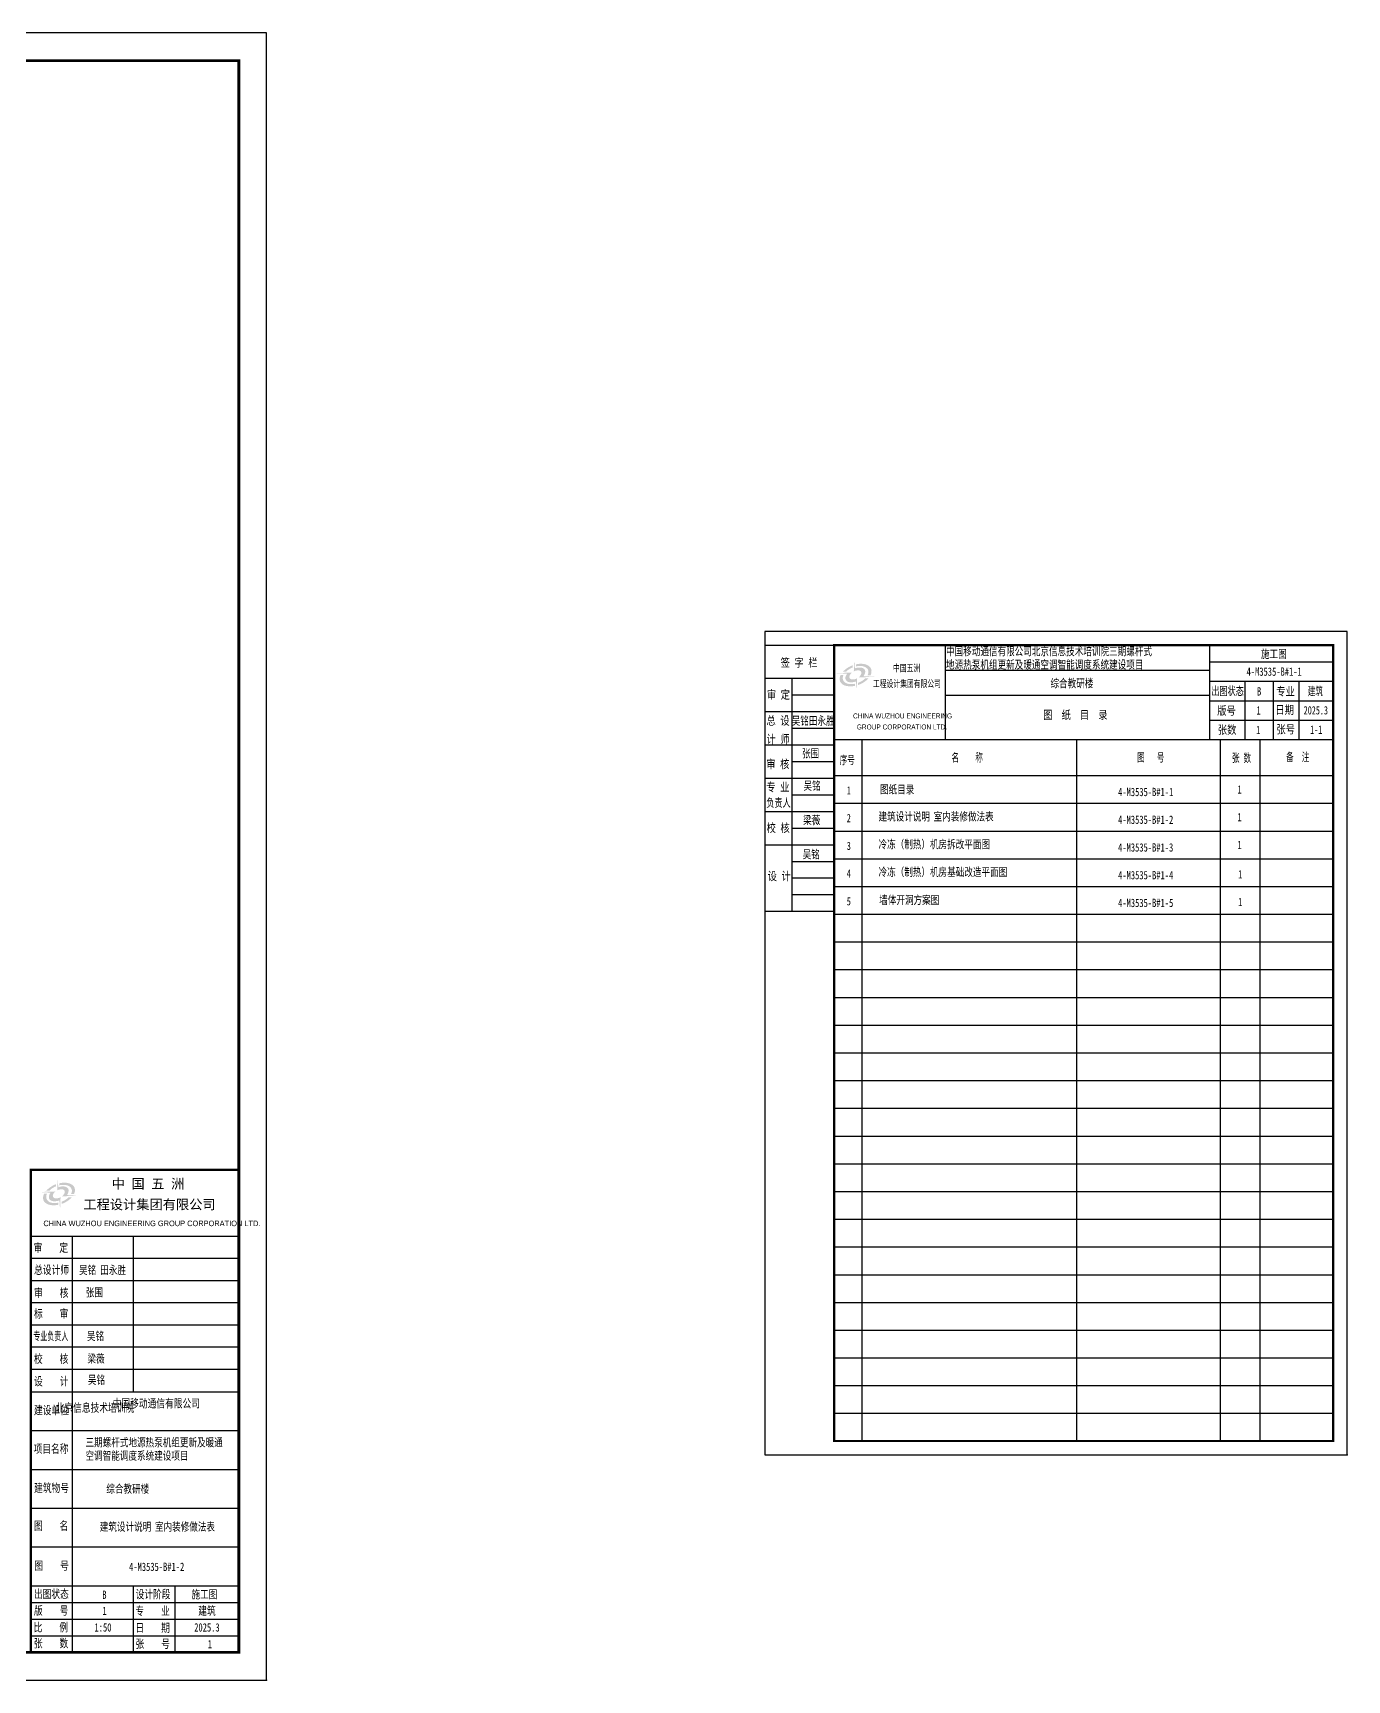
# Model space of a CAD drawing. Extents: x 18543 to 80083, y -69134 to -39434.
# Drawn here: x 56379 to 80083, y -69134 to -39434 of the extents above; entities that cross this region are included whole.
import ezdxf
from ezdxf.enums import TextEntityAlignment as Align

# ---------------------------------------------------------------- set-up
doc = ezdxf.new("R2010")
doc.units = 0
doc.header["$LTSCALE"] = 1000
doc.header["$MEASUREMENT"] = 0
doc.layers.get('0').update_dxf_attribs({"linetype": 'CONTINUOUS'})
for name, color, linetype in [('C_BLOCK_', 7, 'CONTINUOUS'), ('PUB_TEXT', 7, 'CONTINUOUS'), ('PUB_TITLE', 4, 'CONTINUOUS')]:
    doc.layers.add(name, color=color, linetype=linetype)
doc.styles.add('BZTK 仿宋GB2312', font='SIMFANG_0.TTF')
doc.styles.add('BZTK_仿宋GB2312', font='SIMFANG_0.TTF', dxfattribs={"width": 0.75})
doc.styles.add('WZEDRI_STYLE1', font='SIMFANG_0.TTF', dxfattribs={"width": 0.75})
doc.styles.add('WZEDRI_STYLE2', font='arial.ttf', dxfattribs={"width": 0.65})
doc.styles.add('轴网图框300$0$BZTK_仿宋GB2312', font='', dxfattribs={"width": 0.75})
doc.styles.get('轴网图框300$0$BZTK_仿宋GB2312').set_extended_font_data('SimSun')

# ---------------------------------------------------------------- blocks, each defined once
blk = doc.blocks.new('*U4')
h = blk.add_hatch(color=256)
h.paths.add_polyline_path([(36.18, 280.05), (37.31, 280.05), (36.76, 279.47), (35.94, 278.82), (35.29, 278.41), (34.41, 277.96), (33.61, 277.65), (33.61, 278.44), (34.36, 278.75), (35.2, 279.23), (35.68, 279.59)])
h.paths.add_polyline_path([(27.33, 281.29), (28.36, 281.29), (28.21, 280.96), (28.07, 280.36), (28.09, 279.78), (28.21, 279.4), (28.5, 278.94), (28.84, 278.61), (29.2, 278.37), (29.51, 278.22), (30.21, 278.03), (30.85, 277.96), (31.43, 277.96), (31.96, 278.01), (32.46, 278.1), (32.46, 277.36), (31.86, 277.24), (31.09, 277.17), (30.37, 277.17), (29.34, 277.31), (28.79, 277.48), (28.36, 277.67), (27.85, 277.98), (27.49, 278.32), (27.33, 278.53), (27.11, 278.94), (26.97, 279.52), (26.97, 280.19), (27.06, 280.67), (27.18, 281.03)], flags=17)
h.paths.add_polyline_path([(31.26, 282.13), (31.43, 282.13), (31.02, 281.77), (30.78, 281.49), (30.61, 281.2), (30.47, 280.72), (30.49, 280.36), (30.61, 280.09), (30.71, 279.97), (30.97, 279.78), (31.24, 279.69), (31.55, 279.64), (32.25, 279.69), (32.75, 279.83), (33.25, 280.07), (33.09, 275.65), (32.87, 278.56), (32.85, 278.82), (32.8, 278.92), (32.25, 278.75), (31.53, 278.63), (30.64, 278.63), (30.16, 278.73), (29.68, 278.94), (29.32, 279.28), (29.2, 279.47), (29.05, 279.85), (29.03, 280.02), (29.05, 280.48), (29.2, 280.96), (29.44, 281.41), (29.63, 281.68), (29.44, 281.73), (25.57, 281.94)])
h.paths.add_polyline_path([(31.6, 284.75), (31.65, 284.75), (31.62, 283.98), (31.19, 283.81), (30.59, 283.5), (29.94, 283.07), (29.22, 282.45), (28.12, 282.45), (28.89, 283.19), (29.49, 283.65), (30.33, 284.17), (31, 284.51)])
h.paths.add_polyline_path([(34.19, 285.3), (35.1, 285.3), (35.94, 285.18), (36.59, 284.99), (37.29, 284.65), (37.65, 284.39), (38.08, 283.91), (38.29, 283.5), (38.44, 282.95), (38.41, 282.13), (38.34, 281.8), (38.1, 281.2), (37.05, 281.2), (37.29, 281.85), (37.33, 282.11), (37.33, 282.61), (37.29, 282.85), (37.09, 283.31), (36.88, 283.6), (36.57, 283.89), (36.28, 284.08), (35.99, 284.22), (35.32, 284.44), (34.62, 284.53), (33.66, 284.51), (32.8, 284.37), (32.8, 285.09), (33.37, 285.21)], flags=17)
h.paths.add_polyline_path([(32.22, 286.62), (32.22, 286.93), (32.44, 283.77), (32.49, 283.67), (32.8, 283.79), (33.71, 283.96), (34.53, 283.96), (35.01, 283.86), (35.32, 283.74), (35.68, 283.5), (35.97, 283.19), (36.09, 282.95), (36.16, 282.64), (36.16, 282.25), (35.99, 281.61), (35.77, 281.17), (35.56, 280.89), (35.58, 280.84), (39.4, 280.6), (33.76, 280.38), (34.12, 280.69), (34.55, 281.25), (34.72, 281.61), (34.77, 281.8), (34.77, 282.13), (34.67, 282.42), (34.53, 282.61), (34.38, 282.73), (33.97, 282.9), (33.47, 282.95), (32.73, 282.83), (32.44, 282.73), (32.05, 282.54)])
at = {"color": 7}
for p, q in [((24.71, 291.94), (0, 291.94)), ((65, 292), (65, 258)), ((160.39, 292), (160.39, 258)), ((160.39, 292), (160.39, 258)), ((160.39, 292), (160.39, 258)), ((160.39, 286), (205, 286)), ((24.71, 279.94), (0, 279.94)), ((9.71, 279.94), (9.71, 219.94)), ((9.71, 279.94), (9.71, 195.94)), ((24.71, 273.94), (9.71, 273.94)), ((24.71, 273.94), (9.71, 273.94)), ((160.39, 279), (205, 279)), ((173.15, 279), (173.15, 258)), ((183.38, 279), (183.38, 258)), ((192.62, 279), (192.62, 258)), ((24.71, 267.94), (0, 267.94)), ((160.39, 272), (205, 272)), ((24.71, 261.94), (9.71, 261.94)), ((24.71, 261.94), (9.71, 261.94)), ((160.39, 265), (205, 265)), ((35, 258), (35, 5)), ((112.44, 258), (112.44, 5)), ((164.26, 257.86), (164.26, 5.28)), ((178.49, 257.87), (178.49, 4.87)), ((24.71, 249.94), (9.71, 249.94)), ((24.71, 243.94), (0, 243.94)), ((24.71, 237.94), (9.71, 237.94)), ((24.71, 237.94), (9.71, 237.94)), ((24.71, 231.94), (0, 231.94)), ((24.71, 231.94), (0, 231.94)), ((24.71, 225.94), (9.71, 225.94)), ((24.71, 225.94), (9.71, 225.94)), ((24.71, 219.94), (0, 219.94)), ((24.71, 219.94), (9.71, 219.94)), ((24.71, 213.94), (9.71, 213.94)), ((24.71, 207.94), (9.71, 207.94)), ((24.71, 201.94), (9.71, 201.94)), ((24.71, 195.94), (0, 195.94))]:
    blk.add_line(p, q, dxfattribs=at)
for p, q in [((65, 283), (160.39, 283)), ((65, 274), (160.39, 274)), ((24.71, 255.94), (0, 255.94)), ((25, 258), (205, 258)), ((25, 245), (205, 245)), ((25, 235), (205, 235)), ((25, 225), (205, 225)), ((25, 215), (205, 215)), ((25, 205), (205, 205)), ((25, 195), (205, 195)), ((25, 185), (205, 185)), ((25, 175), (205, 175)), ((25, 165), (205, 165)), ((25, 155), (205, 155)), ((25, 145), (205, 145)), ((25, 135), (205, 135)), ((25, 125), (205, 125)), ((25, 115), (205, 115)), ((25, 105), (205, 105)), ((25, 95), (205, 95)), ((25, 85), (205, 85)), ((25, 75), (205, 75)), ((25, 65), (205, 65)), ((25, 55), (205, 55)), ((25, 45), (205, 45)), ((25, 35), (205, 35)), ((25, 25), (205, 25)), ((25, 15), (205, 15))]:
    blk.add_line(p, q)
blk.add_lwpolyline([(210, 0), (210, 297), (0, 297), (0, 0), (210, 0)], close=True, dxfattribs=at)
at = {"color": 4}
blk.add_lwpolyline([(205, 5, 0.8, 0.8, 0), (205, 292, 0.8, 0.8, 0), (25, 292, 0.8, 0.8, 0), (25, 5, 0.8, 0.8, 0), (205, 5, 0, 0, 0)], format="xyseb", dxfattribs=at)
blk.add_point((210, 0))
for s, height, style, width, p in [('签 字 栏', 3, 'BZTK_仿宋GB2312', 0.8, (5.64, 284.2)), (' 中国五洲', 2.5, 'WZEDRI_STYLE1', 0.7, (44.76, 282.5)), ('工程设计集团有限公司', 2.5, 'WZEDRI_STYLE1', 0.7, (38.97, 276.89)), ('审 定', 3, 'BZTK_仿宋GB2312', 0.8, (0.67, 272.66)), ('专业', 3, 'BZTK_仿宋GB2312', 0.8, (184.45, 273.85)), ('CHINA WUZHOU ENGINEERING  ', 1.8, 'WZEDRI_STYLE2', 0.75, (31.78, 265.6)), ('图  纸  目  录', 3, 'BZTK_仿宋GB2312', 0.8, (100.37, 265.36)), ('版号', 3, 'BZTK_仿宋GB2312', 0.8, (163.15, 266.9)), ('日期', 3, 'BZTK_仿宋GB2312', 0.8, (184.1, 267.17)), ('总 设', 3, 'BZTK_仿宋GB2312', 0.8, (0.54, 263.29)), ('GROUP CORPORATION LTD.', 1.8, 'WZEDRI_STYLE2', 0.75, (33.14, 261.62)), ('张数', 3, 'BZTK_仿宋GB2312', 0.8, (163.36, 260)), ('张号', 3, 'BZTK_仿宋GB2312', 0.8, (184.51, 260.17)), ('计 师', 3, 'BZTK_仿宋GB2312', 0.8, (0.54, 256.62)), ('审 核', 3, 'BZTK_仿宋GB2312', 0.8, (0.46, 247.62)), ('专 业', 3, 'BZTK_仿宋GB2312', 0.8, (0.46, 239.34)), ('负责人', 3, 'BZTK_仿宋GB2312', 0.7, (0.46, 233.68)), ('校 核', 3, 'BZTK_仿宋GB2312', 0.8, (0.59, 224.59)), ('设 计', 3, 'BZTK_仿宋GB2312', 0.8, (0.96, 207.23))]:
    blk.add_text(s, height=height, dxfattribs=dict(style=style, width=width)).set_placement(p)
at = {"style": 'BZTK_仿宋GB2312', "width": 0.7}
blk.add_text('出图状态', height=3, dxfattribs=at).set_placement((166.89, 275.58), align=Align.MIDDLE)
at = {"lineweight": 80, "style": 'BZTK_仿宋GB2312', "width": 0.65}
for s, p in [('序号', (26.96, 249.07)), ('名    称', (67.32, 250)), ('图   号', (134.27, 250)), ('张 数', (168.47, 249.87)), ('备  注', (188.01, 250.17))]:
    blk.add_text(s, height=3, dxfattribs=at).set_placement(p)
at = {"style": 'BZTK_仿宋GB2312', "width": 0.65}
for tag, p in [('项目名称', (113.19, 285.91)), ('设计阶段', (183.53, 287.36)), ('建筑物名称', (113.09, 277.25)), ('图号', (183.44, 281.12)), ('审定', (16.77, 275.4)), ('总设计师', (16.77, 263.52)), ('审核', (16.77, 251.42)), ('专业负责人', (16.77, 239.37)), ('校核', (16.77, 227.4)), ('设计1', (16.77, 215.36)), ('设计2', (16.77, 203.5))]:
    blk.add_attdef(tag, text='', height=3, dxfattribs=at).set_placement(p, align=Align.CENTER)
for tag, p in [('出图状态', (178.25, 275.68)), ('专业', (198.55, 275.43)), ('版号', (178.16, 268.45)), ('日期', (198.73, 268.54)), ('张数', (177.96, 261.44)), ('张号', (198.87, 261.53))]:
    blk.add_attdef(tag, text='', height=3, dxfattribs=at).set_placement(p, align=Align.MIDDLE_CENTER)
at = {"style": 'BZTK_仿宋GB2312', "width": 0.65, "flags": 1}
for tag, p in [('审定签名位置_001', (9.66, 272.65)), ('审定签名位置_002', (9.66, 272.65)), ('总设计师签名位置_001', (9.42, 260.42)), ('总设计师签名位置_002', (9.42, 260.42)), ('审核签名位置_001', (9.59, 248.27)), ('审核签名位置_002', (9.59, 248.27)), ('专业负责人签名位置_001', (9.64, 236.48)), ('专业负责人签名位置_002', (9.64, 236.48)), ('校核签名位置_001', (9.95, 224.36)), ('校核签名位置_002', (9.95, 224.36)), ('设计1签名位置_001', (9.6, 212.09)), ('设计1签名位置_002', (9.6, 212.09)), ('设计2签名位置_001', (9.65, 200.47)), ('设计2签名位置_002', (9.65, 200.47))]:
    blk.add_attdef(tag, text='', height=3, dxfattribs=at).set_placement(p, align=Align.TOP_LEFT)
blk = doc.blocks.new('标准图框_A1_横式')
h = blk.add_hatch(color=256)
h.paths.add_polyline_path([(769.62, 174.11), (770.74, 174.11), (770.19, 173.53), (769.38, 172.89), (768.73, 172.48), (767.84, 172.02), (767.05, 171.71), (767.05, 172.5), (767.79, 172.81), (768.63, 173.29), (769.11, 173.65)])
h.paths.add_polyline_path([(760.76, 175.36), (761.79, 175.36), (761.65, 175.02), (761.5, 174.42), (761.53, 173.85), (761.65, 173.46), (761.94, 173.01), (762.27, 172.67), (762.63, 172.43), (762.94, 172.29), (763.64, 172.09), (764.29, 172.02), (764.86, 172.02), (765.39, 172.07), (765.9, 172.17), (765.9, 171.42), (765.3, 171.3), (764.53, 171.23), (763.81, 171.23), (762.78, 171.37), (762.22, 171.54), (761.79, 171.73), (761.29, 172.05), (760.93, 172.38), (760.76, 172.6), (760.54, 173.01), (760.4, 173.58), (760.4, 174.25), (760.5, 174.73), (760.62, 175.09)], flags=17)
h.paths.add_polyline_path([(764.7, 176.2), (764.86, 176.2), (764.46, 175.84), (764.22, 175.55), (764.05, 175.26), (763.9, 174.78), (763.93, 174.42), (764.05, 174.16), (764.14, 174.04), (764.41, 173.85), (764.67, 173.75), (764.98, 173.7), (765.68, 173.75), (766.18, 173.89), (766.69, 174.13), (766.52, 169.72), (766.3, 172.62), (766.28, 172.89), (766.23, 172.98), (765.68, 172.81), (764.96, 172.69), (764.07, 172.69), (763.59, 172.79), (763.11, 173.01), (762.75, 173.34), (762.63, 173.53), (762.49, 173.92), (762.46, 174.09), (762.49, 174.54), (762.63, 175.02), (762.87, 175.48), (763.06, 175.74), (762.87, 175.79), (759.01, 176.01)])
h.paths.add_polyline_path([(765.03, 178.81), (765.08, 178.81), (765.06, 178.05), (764.62, 177.88), (764.02, 177.57), (763.38, 177.13), (762.66, 176.51), (761.55, 176.51), (762.32, 177.25), (762.92, 177.71), (763.76, 178.24), (764.43, 178.57)])
h.paths.add_polyline_path([(767.62, 179.37), (768.54, 179.37), (769.38, 179.25), (770.02, 179.05), (770.72, 178.72), (771.08, 178.45), (771.51, 177.97), (771.73, 177.57), (771.87, 177.01), (771.85, 176.2), (771.78, 175.86), (771.54, 175.26), (770.48, 175.26), (770.72, 175.91), (770.77, 176.17), (770.77, 176.68), (770.72, 176.92), (770.53, 177.37), (770.31, 177.66), (770, 177.95), (769.71, 178.14), (769.42, 178.29), (768.75, 178.5), (768.06, 178.6), (767.1, 178.57), (766.23, 178.43), (766.23, 179.15), (766.81, 179.27)], flags=17)
h.paths.add_polyline_path([(765.66, 180.69), (765.66, 181), (765.87, 177.83), (765.92, 177.73), (766.23, 177.85), (767.14, 178.02), (767.96, 178.02), (768.44, 177.93), (768.75, 177.81), (769.11, 177.57), (769.4, 177.25), (769.52, 177.01), (769.59, 176.7), (769.59, 176.32), (769.42, 175.67), (769.21, 175.24), (768.99, 174.95), (769.02, 174.9), (772.83, 174.66), (767.19, 174.45), (767.55, 174.76), (767.98, 175.31), (768.15, 175.67), (768.2, 175.86), (768.2, 176.2), (768.1, 176.49), (767.96, 176.68), (767.82, 176.8), (767.41, 176.97), (766.9, 177.01), (766.16, 176.89), (765.87, 176.8), (765.49, 176.61)])
for p, q in [((0, 584), (25, 584)), ((10.1, 554), (25, 554)), ((10.1, 542), (25, 542)), ((10.1, 530), (25, 530)), ((10.1, 518), (25, 518)), ((10.1, 506), (25, 506)), ((10.1, 494), (25, 494)), ((10.1, 482), (25, 482)), ((10.1, 470), (25, 470)), ((10.1, 458), (25, 458)), ((831, 160), (756, 160)), ((771, 10), (771, 160)), ((793, 104), (793, 160)), ((831, 152), (756, 152)), ((831, 144), (756, 144)), ((831, 136), (756, 136)), ((831, 128), (756, 128)), ((831, 120), (756, 120)), ((831, 112), (756, 112)), ((756, 104), (831, 104)), ((831, 90), (831, 104)), ((756, 90), (831, 90)), ((831, 76), (831, 90)), ((756, 76), (831, 76)), ((756, 62), (831, 62)), ((756, 48), (831, 48)), ((756, 34), (831, 34)), ((793, 10), (793, 34)), ((808, 10), (808, 34)), ((756, 28), (831, 28)), ((756, 22), (831, 22)), ((756, 16), (831, 16))]:
    blk.add_line(p, q)
at = {"color": 7}
for p, q in [((25, 572), (0, 572)), ((10, 572), (10, 452)), ((10.1, 566), (25, 566)), ((25, 560), (0, 560)), ((25, 548), (0, 548)), ((25, 536), (0, 536)), ((25, 524), (0, 524)), ((25, 512), (0, 512)), ((25, 500), (0, 500)), ((25, 488), (0, 488)), ((25, 488), (0.2, 488)), ((25, 476), (0, 476)), ((25, 476), (0.2, 476)), ((25, 464), (0, 464)), ((25, 464), (0.2, 464))]:
    blk.add_line(p, q, dxfattribs=at)
for points in [[(841, 594), (0, 594)], [(0, 594), (0, 0)], [(841, 0), (841, 594)], [(0, 584), (0, 452), (25, 452), (25, 584)], [(0, 0), (841, 0)]]:
    blk.add_lwpolyline(points, dxfattribs=at)
at = {"color": 4, "const_width": 0.8}
for points in [[(831, 584), (25, 584)], [(25, 584), (25, 10)], [(831, 10), (831, 584)]]:
    blk.add_lwpolyline(points, dxfattribs=at)
at = {"lineweight": 80, "const_width": 0.8}
blk.add_lwpolyline([(831, 10), (831, 184), (756, 184), (756, 10)], dxfattribs=at)
at = {"color": 4}
blk.add_lwpolyline([(25, 10, 0.8, 0.8, 0), (831, 10, 0, 0, 0)], format="xyseb", dxfattribs=at)
at = {"lineweight": 30, "const_width": 0.3}
blk.add_lwpolyline([(831, 10), (756, 10)], dxfattribs=at)
blk.add_point((841, 0))
at = {"color": 7, "style": 'BZTK 仿宋GB2312', "width": 0.75}
blk.add_text('会 签 栏', height=3, dxfattribs=at).set_placement((5.87, 576.31))
at = {"lineweight": 106, "style": 'WZEDRI_STYLE1'}
for s, p in [('中 国 五 洲', (785.1, 177.24)), ('工程设计集团有限公司', (774.9, 169.77))]:
    blk.add_text(s, height=3.5, dxfattribs=at).set_placement(p)
for s, height, style, width, p in [('CHINA WUZHOU ENGINEERING GROUP CORPORATION LTD.', 2, 'WZEDRI_STYLE2', 0.8, (760.5, 163.7)), ('审    定', 3, 'BZTK_仿宋GB2312', 0.75, (756.98, 154.39)), ('总设计师', 3, 'BZTK_仿宋GB2312', 0.75, (757.13, 146.43)), ('审    核', 3, 'BZTK_仿宋GB2312', 0.75, (757.13, 138.15)), ('标    审', 3, 'BZTK_仿宋GB2312', 0.75, (757.1, 130.61)), ('专业负责人', 3, 'BZTK_仿宋GB2312', 0.6, (756.9, 122.55)), ('校    核', 3, 'BZTK_仿宋GB2312', 0.75, (757.09, 114.33)), ('设    计', 3, 'BZTK_仿宋GB2312', 0.75, (757.14, 106.24)), ('建设单位', 3, 'BZTK_仿宋GB2312', 0.75, (757.11, 95.82)), (' 项目名称', 3, 'BZTK_仿宋GB2312', 0.75, (755.41, 81.9)), ('建筑物号', 3, 'BZTK_仿宋GB2312', 0.75, (757.15, 67.77)), ('图    名', 3, 'BZTK_仿宋GB2312', 0.75, (757.06, 54.15)), ('图    号', 3, 'BZTK_仿宋GB2312', 0.75, (757.25, 39.75)), ('出图状态', 3, 'BZTK_仿宋GB2312', 0.75, (757.09, 29.55)), ('设计阶段', 3, 'BZTK_仿宋GB2312', 0.75, (793.75, 29.47)), ('版    号', 3, 'BZTK_仿宋GB2312', 0.75, (757.09, 23.55)), ('专    业', 3, 'BZTK_仿宋GB2312', 0.75, (793.68, 23.42)), ('比    例', 3, 'BZTK_仿宋GB2312', 0.75, (756.99, 17.5)), ('日    期', 3, 'BZTK_仿宋GB2312', 0.75, (793.71, 17.33)), ('张    数', 3, 'BZTK_仿宋GB2312', 0.75, (757.05, 11.77)), ('张    号', 3, 'BZTK_仿宋GB2312', 0.75, (793.74, 11.56))]:
    blk.add_text(s, height=height, dxfattribs=dict(style=style, width=width)).set_placement(p)
at = {"char_height": 2.5, "width": 9.9, "attachment_point": 5, "style": 'BZTK_仿宋GB2312'}
for s, insert in [('工艺', (5.05, 566)), ('总图', (5.05, 554)), ('建筑', (5.05, 542)), ('结构', (5.05, 530)), ('水道', (5.05, 518)), ('暖通', (5.05, 506)), ('电气', (5.05, 494)), ('电信', (5.05, 482)), ('热机', (5.05, 470)), ('自控', (5.05, 458))]:
    blk.add_mtext(s, dxfattribs=dict(at, insert=insert))
at = {"style": 'BZTK_仿宋GB2312', "width": 0.75}
for tag, height, p in [('工艺', 2.5, (17.55, 569)), ('总图', 2.5, (17.55, 557)), ('建筑', 2.5, (17.55, 545)), ('结构', 2.5, (17.55, 533)), ('水道', 2.5, (17.55, 521)), ('暖通', 2.5, (17.55, 509)), ('电气', 2.5, (17.55, 497)), ('电信', 2.5, (17.55, 485)), ('热机', 2.5, (17.55, 473)), ('自控', 2.5, (17.55, 461)), ('审定', 3, (781.22, 156.28)), ('总设计师', 3, (782, 148)), ('审核', 3, (782, 140)), ('标审', 3, (782, 132)), ('专业负责人', 3, (782, 124)), ('校核', 3, (782, 116)), ('设计', 3, (782, 108)), ('建筑物号', 3, (801, 69)), ('图名', 3, (801, 55)), ('图号', 3, (801, 41)), ('出图状态', 3, (782, 31)), ('设计阶段', 3, (819.5, 31)), ('版号', 3, (782, 25)), ('专业', 3, (819.5, 25)), ('比例', 3, (782, 19)), ('日期', 3, (819.5, 19)), ('张数', 3, (782, 13)), ('张号', 3, (819.5, 13))]:
    blk.add_attdef(tag, text='', height=height, dxfattribs=at).set_placement(p, align=Align.MIDDLE_CENTER)
at = {"style": 'BZTK_仿宋GB2312', "width": 0.75, "flags": 1}
for tag, p in [('审定签名位置_001', (811.75, 157.58)), ('总设计师签名位置_001', (811.75, 149.58)), ('审核签名位置_001', (811.75, 141.58)), ('标审签名位置_001', (811.75, 133.58)), ('专业负责人签名位置_001', (811.75, 125.58)), ('校核签名位置_001', (811.75, 117.58)), ('设计签名位置_001', (811.75, 109.58))]:
    blk.add_attdef(tag, text='', height=3, dxfattribs=at).set_placement(p, align=Align.TOP_LEFT)
at = {"style": 'BZTK_仿宋GB2312', "width": 0.75}
for tag, p in [('建设单位_001', (801, 98.5)), ('项目名称_001', (801, 84.5))]:
    blk.add_attdef(tag, text='', height=3, dxfattribs=at).set_placement(p, align=Align.TOP_LEFT)
blk = doc.blocks.new('A$C1E6212F9')
at = {"layer": 'C_BLOCK_'}
ref = blk.add_blockref('标准图框_A1_横式', (0, 0), dxfattribs=at)
ref.add_attrib('建设单位_001', '中国移动通信有限公司', (785.49, 98.27), dxfattribs={"layer": '0', "height": 3, "style": 'BZTK_仿宋GB2312', "width": 0.75})
ref.add_attrib('专业', '建筑', dxfattribs={"layer": '0', "height": 3, "style": 'BZTK_仿宋GB2312', "width": 0.75}).set_placement((819.5, 25), align=Align.MIDDLE_CENTER)
ref.add_attrib('比例', '1:50', dxfattribs={"layer": '0', "height": 3, "style": 'BZTK_仿宋GB2312', "width": 0.75}).set_placement((782, 19), align=Align.MIDDLE_CENTER)
ref.add_attrib('日期', '2025.3', dxfattribs={"layer": '0', "height": 3, "style": 'BZTK_仿宋GB2312', "width": 0.75}).set_placement((819.5, 19), align=Align.MIDDLE_CENTER)
ref.add_attrib('建设单位_002', '北京信息技术培训院', (764.93, 96.71), dxfattribs={"layer": '0', "height": 3, "style": 'BZTK_仿宋GB2312', "width": 0.75})

msp = doc.modelspace()

# ---------------------------------------------------------------- linework, layer by layer
at = {"layer": 'PUB_TITLE'}
msp.add_lwpolyline([(18543, -69134), (60593, -69134), (60593, -39434), (18543, -39434)], close=True, dxfattribs=at)
at = {"layer": 'PUB_TITLE', "const_width": 50}
msp.add_lwpolyline([(19793, -68634), (60093, -68634), (60093, -39934), (19793, -39934)], close=True, dxfattribs=at)

# ---------------------------------------------------------------- block references
at = {"layer": 'C_BLOCK_', "xscale": 50, "yscale": 50, "zscale": 50}
msp.add_blockref('*U4', (69583, -65074), dxfattribs=at).add_auto_attribs({'专业': '建筑', '日期': '2025.3', '张数': '1', '张号': '1-1'})
at = {"layer": 'PUB_TEXT', "xscale": 50, "yscale": 50, "zscale": 50}
msp.add_blockref('A$C1E6212F9', (18543, -69134), dxfattribs=at)

# ---------------------------------------------------------------- texts
at = {"layer": 'PUB_TEXT', "width": 0.75}
for s, height, style, p in [('中国移动通信有限公司北京信息技术培训院三期螺杆式', 147.41, 'BZTK_仿宋GB2312', (72849, -50657)), ('地源热泵机组更新及暖通空调智能调度系统建设项目', 147.41, 'BZTK_仿宋GB2312', (72849, -50897)), ('施工图', 147.4, 'BZTK_仿宋GB2312', (78530, -50705)), ('综合教研楼', 147.4, 'BZTK_仿宋GB2312', (74733, -51234)), ('4-M3535-B#1-1', 150, '轴网图框300$0$BZTK_仿宋GB2312', (78270, -51025)), ('B', 150, '轴网图框300$0$BZTK_仿宋GB2312', (78458, -51381)), ('1', 150, '轴网图框300$0$BZTK_仿宋GB2312', (78449, -51724)), ('吴铭田永胜', 147.4, 'BZTK_仿宋GB2312', (70066, -51910)), ('张围', 147.4, 'BZTK_仿宋GB2312', (70251, -52499)), ('吴铭', 147.4, 'BZTK_仿宋GB2312', (70278, -53081)), ('1', 147, 'BZTK_仿宋GB2312', (71058, -53165)), ('图纸目录', 147.4, 'BZTK_仿宋GB2312', (71658, -53149)), ('4-M3535-B#1-1', 150, '轴网图框300$0$BZTK_仿宋GB2312', (75953, -53195)), ('1', 150, '轴网图框300$0$BZTK_仿宋GB2312', (78104, -53150)), ('梁薇', 147.4, 'BZTK_仿宋GB2312', (70272, -53702)), ('2', 147, 'BZTK_仿宋GB2312', (71058, -53665)), ('建筑设计说明', 147.4, 'BZTK_仿宋GB2312', (71631, -53637)), ('室内装修做法表', 147.4, 'BZTK_仿宋GB2312', (72625, -53637)), ('4-M3535-B#1-2', 150, '轴网图框300$0$BZTK_仿宋GB2312', (75953, -53695)), ('1', 150, '轴网图框300$0$BZTK_仿宋GB2312', (78104, -53650)), ('3', 147, 'BZTK_仿宋GB2312', (71058, -54165)), ('冷冻（制热）机房拆改平面图', 147.41, 'BZTK_仿宋GB2312', (71631, -54137)), ('4-M3535-B#1-3', 150, '轴网图框300$0$BZTK_仿宋GB2312', (75953, -54195)), ('1', 150, '轴网图框300$0$BZTK_仿宋GB2312', (78104, -54150)), ('吴铭', 147.4, 'BZTK_仿宋GB2312', (70263, -54317)), ('4', 147, 'BZTK_仿宋GB2312', (71058, -54665)), ('冷冻（制热）机房基础改造平面图', 147.41, 'BZTK_仿宋GB2312', (71631, -54637)), ('4-M3535-B#1-4', 150, '轴网图框300$0$BZTK_仿宋GB2312', (75953, -54695)), ('1', 150, '轴网图框300$0$BZTK_仿宋GB2312', (78118, -54679)), ('5', 147, 'BZTK_仿宋GB2312', (71058, -55165)), ('墙体开洞方案图', 147.4, 'BZTK_仿宋GB2312', (71644, -55142)), ('4-M3535-B#1-5', 150, '轴网图框300$0$BZTK_仿宋GB2312', (75953, -55195)), ('1', 150, '轴网图框300$0$BZTK_仿宋GB2312', (78118, -55179)), ('吴铭', 147.4, 'BZTK_仿宋GB2312', (57211, -61814)), ('田永胜', 147.4, 'BZTK_仿宋GB2312', (57593, -61814)), ('张围', 147.4, 'BZTK_仿宋GB2312', (57332, -62219)), ('吴铭', 147.4, 'BZTK_仿宋GB2312', (57354, -63004)), ('梁薇', 147.4, 'BZTK_仿宋GB2312', (57363, -63412)), ('吴铭', 147.4, 'BZTK_仿宋GB2312', (57372, -63794)), ('三期螺杆式地源热泵机组更新及暖通', 147.41, 'BZTK_仿宋GB2312', (57328, -64922)), ('空调智能调度系统建设项目', 147.41, 'BZTK_仿宋GB2312', (57328, -65162)), ('综合教研楼', 147.4, 'BZTK_仿宋GB2312', (57703, -65759)), ('建筑设计说明', 147.4, 'BZTK_仿宋GB2312', (57585, -66443)), ('室内装修做法表', 147.4, 'BZTK_仿宋GB2312', (58580, -66443)), ('4-M3535-B#1-2', 150, '轴网图框300$0$BZTK_仿宋GB2312', (58114, -67166)), ('B', 150, '轴网图框300$0$BZTK_仿宋GB2312', (57630, -67670)), ('施工图', 147.4, 'BZTK_仿宋GB2312', (59239, -67661)), ('1', 150, '轴网图框300$0$BZTK_仿宋GB2312', (57634, -67961)), ('1', 150, '轴网图框300$0$BZTK_仿宋GB2312', (59532, -68562))]:
    msp.add_text(s, height=height, dxfattribs=dict(at, style=style)).set_placement(p)

doc.saveas('drawing.dxf')
